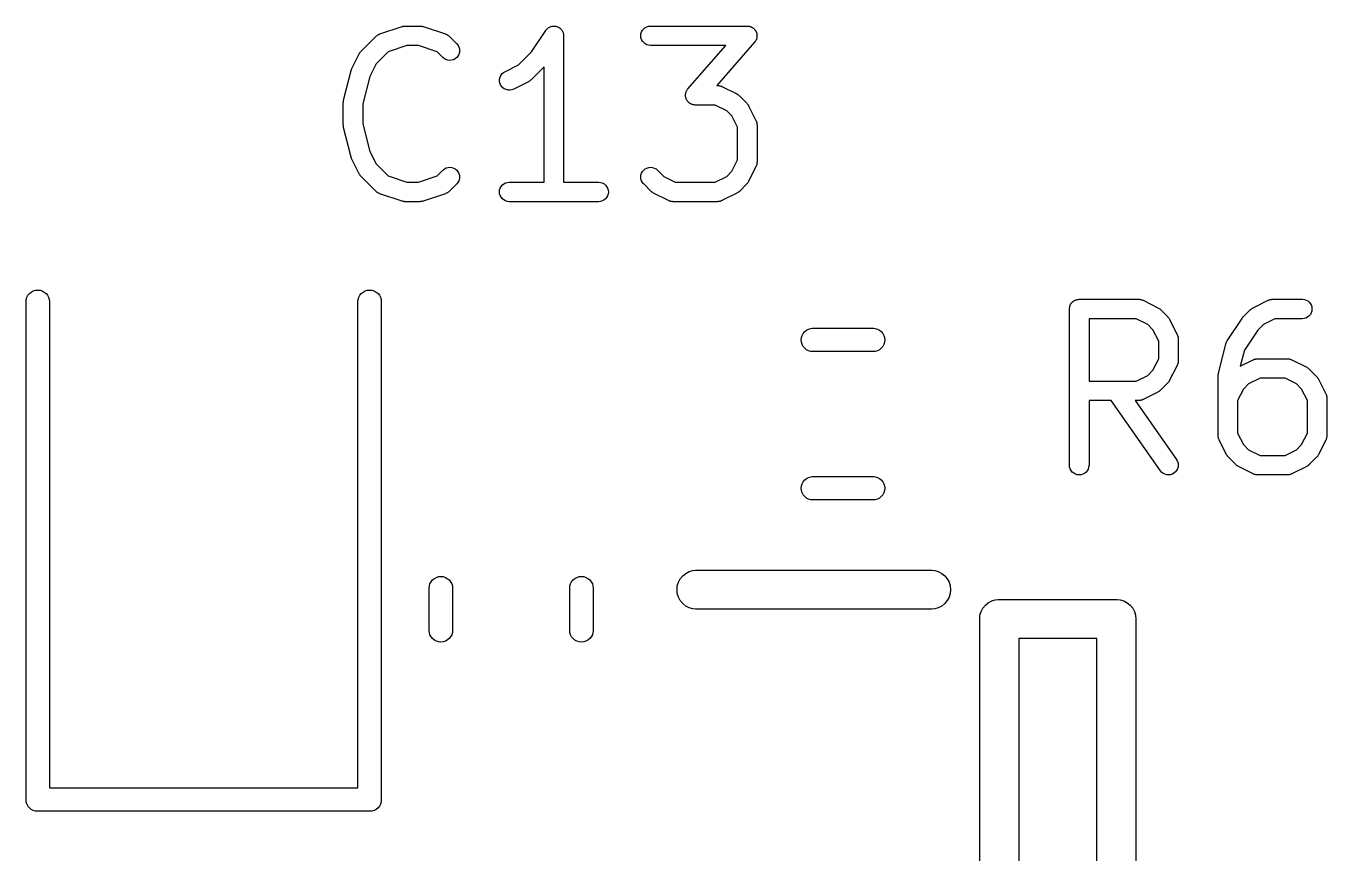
# Model space of a CAD drawing. Extents: x 160.5 to 231.1, y -123.8 to -81.5.
# Drawn here: x 178.62 to 185.28, y -91.85 to -87.61 of the extents above; entities that cross this region are included whole.
import ezdxf

# ---------------------------------------------------------------- set-up
doc = ezdxf.new("R2010")
doc.units = 0
doc.layers.add('BLACK', color=7, linetype='CONTINUOUS')

msp = doc.modelspace()

# ---------------------------------------------------------------- linework, layer by layer
at = {"layer": 'BLACK', "linetype": 'CONTINUOUS'}
for p, q in [((180.427, -87.6526), (180.541, -87.6145)), ((180.541, -87.6145), (180.542, -87.6143)), ((180.542, -87.6143), (180.545, -87.6137)), ((180.545, -87.6137), (180.547, -87.6129)), ((180.547, -87.6129), (180.55, -87.6127)), ((180.55, -87.6127), (180.552, -87.6122)), ((180.552, -87.6122), (180.554, -87.6122)), ((180.554, -87.6122), (180.557, -87.6119)), ((180.557, -87.6119), (180.633, -87.6119)), ((180.633, -87.6119), (180.634, -87.6119)), ((180.634, -87.6119), (180.637, -87.6122)), ((180.637, -87.6122), (180.64, -87.6123)), ((180.64, -87.6123), (180.642, -87.6128)), ((180.642, -87.6128), (180.644, -87.613)), ((180.644, -87.613), (180.646, -87.6138)), ((180.646, -87.6138), (180.649, -87.6145)), ((180.649, -87.6145), (180.763, -87.6526)), ((181.278, -87.6336), (181.281, -87.6301)), ((181.281, -87.6301), (181.284, -87.6262)), ((181.284, -87.6261), (181.288, -87.6231)), ((181.284, -87.6262), (181.284, -87.6261)), ((181.284, -87.6262), (181.284, -87.6262)), ((181.288, -87.6231), (181.292, -87.6201)), ((181.292, -87.62), (181.296, -87.6177)), ((181.292, -87.6201), (181.292, -87.62)), ((181.292, -87.62), (181.292, -87.62)), ((181.296, -87.6177), (181.3, -87.6155)), ((181.3, -87.6155), (181.305, -87.6141)), ((181.3, -87.6155), (181.3, -87.6155)), ((181.3, -87.6155), (181.3, -87.6155)), ((181.305, -87.6141), (181.31, -87.6128)), ((181.31, -87.6128), (181.315, -87.6123)), ((181.31, -87.6128), (181.31, -87.6128)), ((181.31, -87.6128), (181.31, -87.6128)), ((181.315, -87.6123), (181.319, -87.6119)), ((181.319, -87.6119), (181.319, -87.6119)), ((181.319, -87.6119), (181.324, -87.6124)), ((181.319, -87.6119), (181.319, -87.6119)), ((181.324, -87.6124), (181.329, -87.6129)), ((181.329, -87.6129), (181.329, -87.6129)), ((181.329, -87.6129), (181.329, -87.6129)), ((181.329, -87.6129), (181.333, -87.6142)), ((181.333, -87.6142), (181.338, -87.6158)), ((181.338, -87.6158), (181.338, -87.6158)), ((181.338, -87.6158), (181.338, -87.6158)), ((181.338, -87.6158), (181.343, -87.618)), ((181.343, -87.618), (181.347, -87.6205)), ((181.347, -87.6205), (181.347, -87.6205)), ((181.347, -87.6205), (181.347, -87.6205)), ((181.347, -87.6205), (181.351, -87.6235)), ((181.351, -87.6235), (181.355, -87.6267)), ((181.355, -87.6267), (181.355, -87.6267)), ((181.355, -87.6267), (181.355, -87.6267)), ((181.355, -87.6267), (181.357, -87.6302)), ((181.357, -87.6302), (181.361, -87.6342)), ((181.773, -87.6339), (181.779, -87.6264)), ((181.779, -87.6264), (181.787, -87.6203)), ((181.787, -87.6203), (181.795, -87.6157)), ((181.795, -87.6157), (181.805, -87.6129)), ((181.805, -87.6129), (181.814, -87.6119)), ((181.814, -87.6119), (182.31, -87.6119)), ((182.31, -87.6119), (182.313, -87.6123)), ((182.31, -87.6119), (182.31, -87.6119)), ((182.313, -87.6123), (182.316, -87.6124)), ((182.316, -87.6124), (182.318, -87.6128)), ((182.318, -87.6128), (182.32, -87.613)), ((182.32, -87.613), (182.323, -87.6139)), ((182.323, -87.6139), (182.326, -87.6147)), ((182.326, -87.6147), (182.328, -87.6154)), ((182.328, -87.6154), (182.329, -87.6159)), ((182.329, -87.6159), (182.332, -87.6175)), ((182.332, -87.6175), (182.335, -87.6188)), ((182.335, -87.6188), (182.336, -87.6198)), ((182.336, -87.6198), (182.338, -87.6206)), ((182.338, -87.6206), (182.34, -87.6227)), ((182.34, -87.6227), (182.343, -87.6245)), ((182.343, -87.6245), (182.344, -87.6258)), ((182.344, -87.6258), (182.345, -87.6269)), ((182.345, -87.6269), (182.347, -87.6294)), ((182.347, -87.6294), (182.349, -87.6317)), ((180.331, -87.7408), (180.408, -87.6646)), ((180.408, -87.6642), (180.409, -87.6632)), ((180.408, -87.6646), (180.408, -87.6642)), ((180.409, -87.6632), (180.41, -87.6622)), ((180.41, -87.6622), (180.413, -87.6602)), ((180.413, -87.6602), (180.416, -87.6581)), ((180.416, -87.6581), (180.417, -87.6574)), ((180.417, -87.6574), (180.418, -87.6565)), ((180.418, -87.6565), (180.421, -87.6551)), ((180.421, -87.6551), (180.424, -87.6536)), ((180.424, -87.6536), (180.426, -87.6532)), ((180.426, -87.6532), (180.427, -87.6526)), ((180.763, -87.6526), (180.764, -87.6528)), ((180.764, -87.6528), (180.765, -87.6534)), ((180.765, -87.6534), (180.767, -87.6538)), ((180.767, -87.6538), (180.77, -87.6555)), ((180.77, -87.6555), (180.773, -87.6569)), ((180.773, -87.6569), (180.774, -87.6578)), ((180.774, -87.6578), (180.775, -87.6585)), ((180.775, -87.6585), (180.778, -87.6606)), ((180.778, -87.6606), (180.781, -87.6626)), ((180.781, -87.6626), (180.782, -87.6637)), ((180.782, -87.6637), (180.783, -87.6646)), ((180.783, -87.6646), (180.821, -87.7027)), ((181.204, -87.7443), (181.277, -87.6342)), ((181.277, -87.6342), (181.278, -87.6337)), ((181.278, -87.6337), (181.278, -87.6336)), ((181.278, -87.6337), (181.278, -87.6337)), ((181.278, -87.6337), (181.278, -87.6337)), ((181.361, -87.6342), (181.361, -87.6343)), ((181.361, -87.6343), (181.361, -87.6343)), ((181.361, -87.6343), (181.363, -87.6384)), ((181.363, -87.6384), (181.365, -87.6428)), ((181.365, -87.6428), (181.365, -87.6429)), ((181.365, -87.6429), (181.365, -87.6429)), ((181.365, -87.6429), (181.367, -87.6475)), ((181.367, -87.6475), (181.368, -87.6522)), ((181.368, -87.6522), (181.368, -87.6522)), ((181.368, -87.6522), (181.368, -87.6523)), ((181.368, -87.6523), (181.369, -87.6569)), ((181.369, -87.6569), (181.369, -87.6619)), ((181.369, -87.6619), (181.369, -88.4119)), ((181.764, -87.6616), (181.765, -87.6518)), ((181.765, -87.6713), (181.764, -87.6616)), ((181.765, -87.6518), (181.768, -87.6425)), ((181.768, -87.6806), (181.765, -87.6713)), ((181.768, -87.6425), (181.773, -87.6339)), ((181.772, -87.6893), (181.768, -87.6806)), ((181.779, -87.6969), (181.772, -87.6893)), ((181.786, -87.7032), (181.779, -87.6969)), ((182.347, -87.6948), (182.153, -87.9167)), ((182.349, -87.6923), (182.347, -87.6948)), ((182.349, -87.6317), (182.35, -87.6332)), ((182.351, -87.6899), (182.349, -87.6923)), ((182.35, -87.6332), (182.351, -87.6345)), ((182.351, -87.6345), (182.353, -87.6373)), ((182.352, -87.6883), (182.351, -87.6899)), ((182.353, -87.6869), (182.352, -87.6883)), ((182.353, -87.6373), (182.354, -87.64)), ((182.354, -87.684), (182.353, -87.6869)), ((182.354, -87.64), (182.355, -87.6416)), ((182.356, -87.6813), (182.354, -87.684)), ((182.355, -87.6416), (182.356, -87.6432)), ((182.356, -87.6432), (182.357, -87.6462)), ((182.357, -87.678), (182.356, -87.6796)), ((182.356, -87.6796), (182.356, -87.6813)), ((182.357, -87.6462), (182.358, -87.6491)), ((182.358, -87.6749), (182.357, -87.678)), ((182.358, -87.6491), (182.358, -87.6509)), ((182.358, -87.6509), (182.359, -87.6525)), ((182.359, -87.672), (182.358, -87.6749)), ((182.359, -87.6525), (182.359, -87.6556)), ((182.359, -87.6556), (182.359, -87.6588)), ((182.359, -87.6588), (182.359, -87.6605)), ((182.359, -87.6605), (182.36, -87.6623)), ((182.36, -87.6623), (182.359, -87.6654)), ((182.359, -87.6654), (182.359, -87.6685)), ((182.359, -87.6685), (182.359, -87.6702)), ((182.359, -87.6702), (182.359, -87.672)), ((180.284, -87.83), (180.322, -87.7538)), ((180.322, -87.7532), (180.324, -87.7508)), ((180.322, -87.7538), (180.322, -87.7532)), ((180.324, -87.7508), (180.325, -87.7484)), ((180.325, -87.7484), (180.326, -87.7468)), ((180.326, -87.7468), (180.328, -87.745)), ((180.328, -87.745), (180.33, -87.743)), ((180.33, -87.743), (180.331, -87.7408)), ((180.47, -87.7437), (180.408, -87.8058)), ((180.565, -87.7119), (180.47, -87.7437)), ((180.625, -87.7119), (180.565, -87.7119)), ((180.721, -87.7437), (180.625, -87.7119)), ((180.75, -87.7734), (180.721, -87.7437)), ((180.821, -87.7027), (180.822, -87.7032)), ((180.822, -87.7032), (180.828, -87.7109)), ((180.832, -87.7576), (180.827, -87.7662)), ((180.828, -87.7109), (180.832, -87.7195)), ((180.832, -87.7195), (180.835, -87.7289)), ((180.835, -87.7483), (180.832, -87.7576)), ((180.835, -87.7289), (180.836, -87.7386)), ((180.836, -87.7386), (180.835, -87.7483)), ((181.137, -87.8113), (181.204, -87.7443)), ((181.795, -87.7079), (181.786, -87.7032)), ((181.804, -87.7108), (181.795, -87.7079)), ((181.814, -87.7119), (181.804, -87.7108)), ((182.199, -87.7119), (181.814, -87.7119)), ((181.814, -87.7119), (181.814, -87.7119)), ((182.005, -87.9337), (182.199, -87.7119)), ((180.282, -87.8348), (180.284, -87.8304)), ((180.284, -87.8302), (180.284, -87.83)), ((180.284, -87.8304), (180.284, -87.8302)), ((180.408, -87.8058), (180.376, -87.8698)), ((180.758, -87.7796), (180.75, -87.7734)), ((180.766, -87.7843), (180.758, -87.7796)), ((180.776, -87.7871), (180.766, -87.7843)), ((180.786, -87.7881), (180.776, -87.7871)), ((180.795, -87.7872), (180.786, -87.7881)), ((180.805, -87.7844), (180.795, -87.7872)), ((180.813, -87.7798), (180.805, -87.7844)), ((180.821, -87.7737), (180.813, -87.7798)), ((180.827, -87.7662), (180.821, -87.7737)), ((181.068, -87.8458), (181.137, -87.8113)), ((181.269, -87.8207), (181.202, -87.8877)), ((181.269, -88.4119), (181.269, -87.8207)), ((180.242, -87.9926), (180.28, -87.8403)), ((180.28, -87.8391), (180.282, -87.8348)), ((180.28, -87.8394), (180.28, -87.8391)), ((180.28, -87.8396), (180.28, -87.8394)), ((180.28, -87.8403), (180.28, -87.8396)), ((180.376, -87.8698), (180.34, -88.0109)), ((181.041, -87.884), (181.043, -87.8745)), ((181.041, -87.8938), (181.041, -87.884)), ((181.042, -87.9034), (181.041, -87.8938)), ((181.043, -87.8745), (181.047, -87.8656)), ((181.047, -87.8656), (181.053, -87.8577)), ((181.053, -87.8577), (181.06, -87.8509)), ((181.06, -87.8509), (181.068, -87.8458)), ((181.189, -87.8971), (181.113, -87.9352)), ((181.191, -87.8956), (181.189, -87.8971)), ((181.194, -87.8943), (181.191, -87.8956)), ((181.196, -87.893), (181.194, -87.8943)), ((181.197, -87.8919), (181.196, -87.893)), ((181.199, -87.89), (181.197, -87.8919)), ((181.202, -87.8882), (181.199, -87.89)), ((181.202, -87.8877), (181.202, -87.8882)), ((181.046, -87.9125), (181.042, -87.9034)), ((181.051, -87.9208), (181.046, -87.9125)), ((181.057, -87.928), (181.051, -87.9208)), ((181.065, -87.9337), (181.057, -87.928)), ((181.074, -87.9377), (181.065, -87.9337)), ((181.084, -87.94), (181.074, -87.9377)), ((181.093, -87.9404), (181.084, -87.94)), ((181.103, -87.9389), (181.093, -87.9404)), ((181.112, -87.9355), (181.103, -87.9389)), ((181.113, -87.9352), (181.112, -87.9355)), ((181.993, -87.9601), (181.994, -87.9584)), ((181.993, -87.9632), (181.993, -87.9601)), ((181.993, -87.9663), (181.993, -87.9632)), ((181.994, -87.9566), (181.995, -87.9536)), ((181.994, -87.9584), (181.994, -87.9566)), ((181.995, -87.9536), (181.996, -87.9506)), ((181.996, -87.949), (181.997, -87.9473)), ((181.996, -87.9506), (181.996, -87.949)), ((181.997, -87.9473), (181.998, -87.9445)), ((181.998, -87.9445), (182, -87.9417)), ((182, -87.9417), (182.001, -87.9402)), ((182.001, -87.9387), (182.003, -87.9363)), ((182.001, -87.9402), (182.001, -87.9387)), ((182.003, -87.9363), (182.005, -87.9337)), ((182.153, -87.9167), (182.157, -87.9167)), ((182.157, -87.9167), (182.158, -87.9167)), ((182.158, -87.9167), (182.159, -87.9168)), ((182.159, -87.9168), (182.161, -87.9168)), ((182.161, -87.9168), (182.164, -87.9174)), ((182.164, -87.9174), (182.168, -87.9178)), ((182.168, -87.9178), (182.169, -87.9182)), ((182.169, -87.9182), (182.17, -87.9185)), ((182.17, -87.9185), (182.174, -87.9197)), ((182.174, -87.9197), (182.177, -87.9207)), ((182.177, -87.9207), (182.178, -87.9214)), ((182.178, -87.9214), (182.18, -87.9219)), ((182.18, -87.9219), (182.256, -87.96)), ((182.256, -87.96), (182.256, -87.9604)), ((182.256, -87.9604), (182.259, -87.9619)), ((182.259, -87.9619), (182.261, -87.9632)), ((182.261, -87.9632), (182.263, -87.9645)), ((182.263, -87.9645), (182.265, -87.9657)), ((180.24, -88.0041), (180.241, -88.0032)), ((180.24, -88.0048), (180.24, -88.0041)), ((180.24, -88.119), (180.24, -88.0048)), ((180.241, -87.9983), (180.242, -87.9944)), ((180.241, -88.0023), (180.241, -87.9983)), ((180.241, -88.0032), (180.241, -88.0023)), ((180.242, -87.9935), (180.242, -87.9926)), ((180.242, -87.9944), (180.242, -87.9935)), ((180.34, -88.0109), (180.34, -88.1129)), ((181.993, -87.9681), (181.993, -87.9663)), ((181.993, -87.9698), (181.993, -87.9681)), ((181.993, -87.9729), (181.993, -87.9698)), ((181.994, -87.976), (181.993, -87.9729)), ((181.994, -87.9777), (181.994, -87.976)), ((181.995, -87.9794), (181.994, -87.9777)), ((181.996, -87.9824), (181.995, -87.9794)), ((181.996, -87.9854), (181.996, -87.9824)), ((181.997, -87.987), (181.996, -87.9854)), ((181.998, -87.9886), (181.997, -87.987)), ((182, -87.9913), (181.998, -87.9886)), ((182.001, -87.994), (182, -87.9913)), ((182.002, -87.9954), (182.001, -87.994)), ((182.003, -87.9969), (182.002, -87.9954)), ((182.005, -87.9992), (182.003, -87.9969)), ((182.007, -88.0016), (182.005, -87.9992)), ((182.008, -88.0028), (182.007, -88.0016)), ((182.01, -88.0041), (182.008, -88.0028)), ((182.012, -88.0059), (182.01, -88.0041)), ((182.015, -88.0079), (182.012, -88.0059)), ((182.016, -88.0088), (182.015, -88.0079)), ((182.018, -88.0098), (182.016, -88.0088)), ((182.02, -88.0111), (182.018, -88.0098)), ((182.023, -88.0126), (182.02, -88.0111)), ((182.025, -88.0132), (182.023, -88.0126)), ((182.026, -88.0139), (182.025, -88.0132)), ((182.029, -88.0146), (182.026, -88.0139)), ((182.032, -88.0156), (182.029, -88.0146)), ((182.034, -88.0158), (182.032, -88.0156)), ((182.036, -88.0162), (182.034, -88.0158)), ((182.039, -88.0163), (182.036, -88.0162)), ((182.042, -88.0167), (182.039, -88.0163)), ((182.043, -88.0167), (182.042, -88.0167)), ((182.145, -88.0167), (182.043, -88.0167)), ((182.204, -88.0459), (182.145, -88.0167)), ((182.265, -87.9657), (182.267, -87.9676)), ((182.267, -87.9676), (182.269, -87.9694)), ((182.269, -87.9694), (182.307, -88.0075)), ((182.307, -88.0075), (182.307, -88.008)), ((182.307, -88.008), (182.309, -88.0102)), ((182.309, -88.0102), (182.311, -88.0122)), ((182.311, -88.0122), (182.312, -88.014)), ((182.312, -88.014), (182.313, -88.0156)), ((182.313, -88.0156), (182.315, -88.0181)), ((182.315, -88.0181), (182.316, -88.0205)), ((182.316, -88.0205), (182.354, -88.0967)), ((182.23, -88.0725), (182.204, -88.0459)), ((182.26, -88.1308), (182.23, -88.0725)), ((182.354, -88.0967), (182.355, -88.0973)), ((182.355, -88.0973), (182.355, -88.0987)), ((180.241, -88.1199), (180.24, -88.119)), ((180.241, -88.1208), (180.241, -88.1199)), ((180.241, -88.1248), (180.241, -88.1208)), ((180.241, -88.1288), (180.241, -88.1248)), ((180.242, -88.1296), (180.241, -88.1288)), ((180.242, -88.1305), (180.242, -88.1296)), ((180.242, -88.1312), (180.242, -88.1305)), ((180.28, -88.2836), (180.242, -88.1312)), ((180.34, -88.1129), (180.376, -88.254)), ((182.26, -88.2977), (182.26, -88.1308)), ((182.355, -88.0987), (182.356, -88.1)), ((182.356, -88.1), (182.357, -88.1033)), ((182.357, -88.1033), (182.358, -88.1065)), ((182.358, -88.1065), (182.358, -88.1079)), ((182.358, -88.1079), (182.359, -88.1093)), ((182.359, -88.1093), (182.359, -88.1127)), ((182.359, -88.1127), (182.359, -88.1161)), ((182.359, -88.1161), (182.359, -88.1176)), ((182.359, -88.1176), (182.36, -88.119)), ((182.36, -88.119), (182.36, -88.3095)), ((180.28, -88.2838), (180.28, -88.2836)), ((180.28, -88.284), (180.28, -88.2838)), ((180.282, -88.2883), (180.28, -88.284)), ((180.283, -88.2927), (180.282, -88.2883)), ((180.283, -88.2929), (180.283, -88.2927)), ((180.284, -88.2932), (180.283, -88.2929)), ((180.284, -88.2938), (180.284, -88.2932)), ((180.322, -88.37), (180.284, -88.2938)), ((180.376, -88.254), (180.408, -88.318)), ((182.23, -88.3561), (182.26, -88.2977)), ((180.408, -88.318), (180.47, -88.3801)), ((180.721, -88.3801), (180.75, -88.3504)), ((180.75, -88.3504), (180.751, -88.3499)), ((180.751, -88.3499), (180.758, -88.3438)), ((180.758, -88.3438), (180.767, -88.3393)), ((180.767, -88.3393), (180.777, -88.3366)), ((180.777, -88.3366), (180.786, -88.3357)), ((180.786, -88.3357), (180.796, -88.3368)), ((180.796, -88.3368), (180.805, -88.3397)), ((180.805, -88.3397), (180.814, -88.3444)), ((180.814, -88.3444), (180.821, -88.3506)), ((180.821, -88.3506), (180.827, -88.3582)), ((180.827, -88.3582), (180.832, -88.3668)), ((181.768, -88.3662), (181.773, -88.3576)), ((181.773, -88.3576), (181.779, -88.3501)), ((181.779, -88.3501), (181.787, -88.344)), ((181.787, -88.344), (181.795, -88.3394)), ((181.795, -88.3394), (181.805, -88.3366)), ((181.805, -88.3366), (181.814, -88.3357)), ((181.814, -88.3357), (181.824, -88.3367)), ((181.824, -88.3367), (181.833, -88.3396)), ((181.833, -88.3396), (181.842, -88.3442)), ((181.842, -88.3442), (181.85, -88.3504)), ((181.85, -88.3504), (181.882, -88.3827)), ((182.204, -88.3827), (182.23, -88.3561)), ((182.354, -88.3319), (182.316, -88.4081)), ((182.355, -88.3305), (182.354, -88.3319)), ((182.357, -88.326), (182.355, -88.3292)), ((182.355, -88.3292), (182.355, -88.3305)), ((182.358, -88.3228), (182.357, -88.326)), ((182.359, -88.3165), (182.358, -88.3199)), ((182.358, -88.3199), (182.358, -88.3213)), ((182.358, -88.3213), (182.358, -88.3228)), ((182.36, -88.3102), (182.359, -88.3117)), ((182.359, -88.3117), (182.359, -88.3132)), ((182.359, -88.3132), (182.359, -88.3165)), ((182.36, -88.3095), (182.36, -88.3102)), ((180.323, -88.3724), (180.322, -88.37)), ((180.325, -88.3749), (180.323, -88.3724)), ((180.326, -88.3765), (180.325, -88.3749)), ((180.327, -88.3782), (180.326, -88.3765)), ((180.329, -88.3803), (180.327, -88.3782)), ((180.331, -88.3825), (180.329, -88.3803)), ((180.331, -88.383), (180.331, -88.3825)), ((180.408, -88.4592), (180.331, -88.383)), ((180.47, -88.3801), (180.565, -88.4119)), ((180.565, -88.4119), (180.625, -88.4119)), ((180.625, -88.4119), (180.721, -88.3801)), ((180.821, -88.4211), (180.783, -88.4592)), ((180.827, -88.4135), (180.821, -88.4211)), ((180.832, -88.4049), (180.827, -88.4135)), ((180.832, -88.3668), (180.835, -88.3762)), ((180.835, -88.3956), (180.832, -88.4049)), ((180.835, -88.3762), (180.836, -88.3859)), ((180.836, -88.3859), (180.835, -88.3956)), ((181.049, -88.4339), (181.055, -88.4264)), ((181.055, -88.4264), (181.063, -88.4203)), ((181.063, -88.4203), (181.071, -88.4157)), ((181.071, -88.4157), (181.081, -88.4129)), ((181.081, -88.4129), (181.09, -88.4119)), ((181.09, -88.4119), (181.269, -88.4119)), ((181.369, -88.4119), (181.548, -88.4119)), ((181.548, -88.4119), (181.548, -88.4119)), ((181.548, -88.4119), (181.558, -88.413)), ((181.558, -88.413), (181.567, -88.4159)), ((181.567, -88.4159), (181.576, -88.4206)), ((181.576, -88.4206), (181.583, -88.4269)), ((181.583, -88.4269), (181.589, -88.4345)), ((181.764, -88.3852), (181.765, -88.3755)), ((181.765, -88.3949), (181.764, -88.3852)), ((181.765, -88.3755), (181.768, -88.3662)), ((181.768, -88.4043), (181.765, -88.3949)), ((181.772, -88.4129), (181.768, -88.4043)), ((181.778, -88.4206), (181.772, -88.4129)), ((181.779, -88.4211), (181.778, -88.4206)), ((181.817, -88.4592), (181.779, -88.4211)), ((181.882, -88.3827), (181.94, -88.4119)), ((181.94, -88.4119), (182.145, -88.4119)), ((182.145, -88.4119), (182.204, -88.3827)), ((182.307, -88.4211), (182.269, -88.4592)), ((182.309, -88.4189), (182.307, -88.4211)), ((182.311, -88.4169), (182.309, -88.4189)), ((182.312, -88.4151), (182.311, -88.4169)), ((182.313, -88.4135), (182.312, -88.4151)), ((182.314, -88.4111), (182.313, -88.4135)), ((182.316, -88.4087), (182.314, -88.4111)), ((182.316, -88.4081), (182.316, -88.4087)), ((180.409, -88.4601), (180.408, -88.4592)), ((180.41, -88.4612), (180.409, -88.4601)), ((180.412, -88.4632), (180.41, -88.4612)), ((180.415, -88.4654), (180.412, -88.4632)), ((180.416, -88.4661), (180.415, -88.4654)), ((180.418, -88.4669), (180.416, -88.4661)), ((180.421, -88.4684), (180.418, -88.4669)), ((180.424, -88.47), (180.421, -88.4684)), ((180.425, -88.4704), (180.424, -88.47)), ((180.426, -88.471), (180.425, -88.4704)), ((180.427, -88.4712), (180.426, -88.471)), ((180.541, -88.5093), (180.427, -88.4712)), ((180.763, -88.4712), (180.649, -88.5093)), ((180.765, -88.4706), (180.763, -88.4712)), ((180.766, -88.4702), (180.765, -88.4706)), ((180.769, -88.4687), (180.766, -88.4702)), ((180.772, -88.4673), (180.769, -88.4687)), ((180.774, -88.4664), (180.772, -88.4673)), ((180.775, -88.4657), (180.774, -88.4664)), ((180.778, -88.4636), (180.775, -88.4657)), ((180.78, -88.4616), (180.778, -88.4636)), ((180.781, -88.4606), (180.78, -88.4616)), ((180.782, -88.4597), (180.781, -88.4606)), ((180.783, -88.4592), (180.782, -88.4597)), ((181.04, -88.4616), (181.041, -88.4518)), ((181.041, -88.4713), (181.04, -88.4616)), ((181.041, -88.4518), (181.044, -88.4425)), ((181.044, -88.4806), (181.041, -88.4713)), ((181.044, -88.4425), (181.049, -88.4339)), ((181.049, -88.4893), (181.044, -88.4806)), ((181.055, -88.4969), (181.049, -88.4893)), ((181.062, -88.5032), (181.055, -88.4969)), ((181.583, -88.4974), (181.575, -88.5035)), ((181.589, -88.4899), (181.583, -88.4974)), ((181.589, -88.4345), (181.594, -88.4432)), ((181.594, -88.4813), (181.589, -88.4899)), ((181.594, -88.4432), (181.597, -88.4525)), ((181.597, -88.472), (181.594, -88.4813)), ((181.597, -88.4525), (181.598, -88.4623)), ((181.598, -88.4623), (181.597, -88.472)), ((181.819, -88.4609), (181.817, -88.4592)), ((181.821, -88.4629), (181.819, -88.4609)), ((181.823, -88.464), (181.821, -88.4629)), ((181.825, -88.4654), (181.823, -88.464)), ((181.827, -88.4667), (181.825, -88.4654)), ((181.829, -88.4682), (181.827, -88.4667)), ((181.83, -88.4685), (181.829, -88.4682)), ((181.906, -88.5066), (181.83, -88.4685)), ((182.256, -88.4685), (182.18, -88.5066)), ((182.258, -88.467), (182.256, -88.4685)), ((182.261, -88.4657), (182.258, -88.467)), ((182.262, -88.4644), (182.261, -88.4657)), ((182.264, -88.4633), (182.262, -88.4644)), ((182.266, -88.4614), (182.264, -88.4633)), ((182.268, -88.4597), (182.266, -88.4614)), ((182.269, -88.4592), (182.268, -88.4597)), ((180.544, -88.51), (180.541, -88.5093)), ((180.547, -88.5108), (180.544, -88.51)), ((180.549, -88.511), (180.547, -88.5108)), ((180.551, -88.5115), (180.549, -88.511)), ((180.554, -88.5116), (180.551, -88.5115)), ((180.556, -88.5119), (180.554, -88.5116)), ((180.557, -88.5119), (180.556, -88.5119)), ((180.633, -88.5119), (180.557, -88.5119)), ((180.636, -88.5116), (180.633, -88.5119)), ((180.639, -88.5116), (180.636, -88.5116)), ((180.641, -88.5112), (180.639, -88.5116)), ((180.643, -88.511), (180.641, -88.5112)), ((180.646, -88.5101), (180.643, -88.511)), ((180.648, -88.5096), (180.646, -88.5101)), ((180.649, -88.5093), (180.648, -88.5096)), ((181.071, -88.5079), (181.062, -88.5032)), ((181.08, -88.5108), (181.071, -88.5079)), ((181.09, -88.5119), (181.08, -88.5108)), ((181.548, -88.5119), (181.09, -88.5119)), ((181.09, -88.5119), (181.09, -88.5119)), ((181.557, -88.511), (181.548, -88.5119)), ((181.567, -88.5081), (181.557, -88.511)), ((181.575, -88.5035), (181.567, -88.5081)), ((181.908, -88.5072), (181.906, -88.5066)), ((181.909, -88.5079), (181.908, -88.5072)), ((181.912, -88.5089), (181.909, -88.5079)), ((181.915, -88.5101), (181.912, -88.5089)), ((181.917, -88.5104), (181.915, -88.5101)), ((181.918, -88.5108), (181.917, -88.5104)), ((181.922, -88.5112), (181.918, -88.5108)), ((181.925, -88.5118), (181.922, -88.5112)), ((181.926, -88.5117), (181.925, -88.5118)), ((181.928, -88.5119), (181.926, -88.5117)), ((181.929, -88.5119), (181.928, -88.5119)), ((182.157, -88.5119), (181.929, -88.5119)), ((182.159, -88.5118), (182.157, -88.5119)), ((182.16, -88.5118), (182.159, -88.5118)), ((182.163, -88.5113), (182.16, -88.5118)), ((182.167, -88.511), (182.163, -88.5113)), ((182.168, -88.5105), (182.167, -88.511)), ((182.17, -88.5103), (182.168, -88.5105)), ((182.173, -88.5091), (182.17, -88.5103)), ((182.176, -88.5081), (182.173, -88.5091)), ((182.177, -88.5074), (182.176, -88.5081)), ((182.179, -88.5069), (182.177, -88.5074)), ((182.18, -88.5066), (182.179, -88.5069)), ((178.615, -89.0221), (178.616, -89.0132)), ((178.615, -91.5721), (178.615, -89.0221)), ((178.616, -89.0132), (178.619, -89.0019)), ((178.619, -89.0019), (178.625, -88.9915)), ((178.625, -88.9915), (178.632, -88.9824)), ((178.632, -88.9824), (178.642, -88.9749)), ((178.642, -88.9749), (178.652, -88.9693)), ((178.652, -88.9693), (178.663, -88.9659)), ((178.663, -88.9659), (178.675, -88.9647)), ((178.675, -88.9647), (178.687, -88.9659)), ((178.687, -88.9659), (178.698, -88.9693)), ((178.698, -88.9693), (178.708, -88.9749)), ((178.708, -88.9749), (178.718, -88.9824)), ((178.718, -88.9824), (178.725, -88.9915)), ((178.725, -88.9915), (178.731, -89.0019)), ((178.731, -89.0019), (178.734, -89.0132)), ((178.734, -89.0132), (178.735, -89.0221)), ((178.735, -89.0221), (178.735, -91.515)), ((180.315, -89.0221), (180.316, -89.0132)), ((180.315, -91.515), (180.315, -89.0221)), ((180.316, -89.0132), (180.319, -89.0019)), ((180.319, -89.0019), (180.325, -88.9915)), ((180.325, -88.9915), (180.332, -88.9824)), ((180.332, -88.9824), (180.342, -88.9749)), ((180.342, -88.9749), (180.352, -88.9693)), ((180.352, -88.9693), (180.363, -88.9659)), ((180.363, -88.9659), (180.375, -88.9647)), ((180.375, -88.9647), (180.387, -88.9659)), ((180.387, -88.9659), (180.398, -88.9693)), ((180.398, -88.9693), (180.408, -88.9749)), ((180.408, -88.9749), (180.418, -88.9824)), ((180.418, -88.9824), (180.425, -88.9915)), ((180.425, -88.9915), (180.431, -89.0019)), ((180.431, -89.0019), (180.434, -89.0132)), ((180.434, -89.0132), (180.435, -89.0221)), ((180.435, -89.0221), (180.435, -91.5721)), ((183.968, -89.0337), (183.971, -89.0301)), ((183.971, -89.0301), (183.974, -89.0264)), ((183.974, -89.0263), (183.975, -89.0262)), ((183.974, -89.0264), (183.974, -89.0263)), ((183.975, -89.0262), (183.978, -89.0233)), ((183.978, -89.0233), (183.982, -89.0203)), ((183.982, -89.0201), (183.986, -89.0179)), ((183.982, -89.0202), (183.982, -89.0201)), ((183.982, -89.0203), (183.982, -89.0202)), ((183.986, -89.0179), (183.99, -89.0157)), ((183.99, -89.0157), (183.991, -89.0156)), ((183.991, -89.0155), (183.995, -89.0142)), ((183.991, -89.0156), (183.991, -89.0155)), ((183.995, -89.0142), (184, -89.0129)), ((184, -89.0128), (184.005, -89.0124)), ((184, -89.0129), (184, -89.0128)), ((184, -89.0128), (184, -89.0128)), ((184.005, -89.0124), (184.01, -89.0119)), ((184.01, -89.0119), (184.314, -89.0119)), ((184.314, -89.0119), (184.315, -89.0119)), ((184.315, -89.0119), (184.316, -89.0121)), ((184.316, -89.0121), (184.318, -89.012)), ((184.318, -89.012), (184.321, -89.0126)), ((184.321, -89.0126), (184.325, -89.013)), ((184.325, -89.013), (184.326, -89.0134)), ((184.326, -89.0134), (184.328, -89.0137)), ((184.328, -89.0137), (184.331, -89.0149)), ((184.331, -89.0149), (184.334, -89.0159)), ((184.334, -89.0159), (184.335, -89.0167)), ((184.335, -89.0167), (184.337, -89.0172)), ((184.337, -89.0172), (184.413, -89.0553)), ((184.901, -89.0553), (184.978, -89.0172)), ((184.978, -89.0169), (184.98, -89.0164)), ((184.978, -89.0172), (184.978, -89.0169)), ((184.98, -89.0164), (184.981, -89.0157)), ((184.981, -89.0157), (184.984, -89.0147)), ((184.984, -89.0147), (184.987, -89.0135)), ((184.987, -89.0135), (184.989, -89.0133)), ((184.989, -89.0133), (184.99, -89.0129)), ((184.99, -89.0129), (184.994, -89.0125)), ((184.994, -89.0125), (184.997, -89.012)), ((184.997, -89.012), (184.999, -89.012)), ((184.999, -89.012), (185, -89.0119)), ((185, -89.0119), (185.152, -89.0119)), ((185.152, -89.0119), (185.153, -89.0119)), ((185.153, -89.0119), (185.163, -89.013)), ((185.163, -89.013), (185.172, -89.0159)), ((185.172, -89.0159), (185.181, -89.0206)), ((185.181, -89.0206), (185.188, -89.0269)), ((185.188, -89.0269), (185.194, -89.0345)), ((183.96, -89.0566), (183.961, -89.0519)), ((183.96, -89.0612), (183.96, -89.0566)), ((183.96, -89.0615), (183.96, -89.0612)), ((183.96, -89.0616), (183.96, -89.0615)), ((183.96, -89.0619), (183.96, -89.0616)), ((183.96, -89.0616), (183.96, -89.0616)), ((183.96, -89.8619), (183.96, -89.0619)), ((183.961, -89.0515), (183.962, -89.047)), ((183.961, -89.0517), (183.961, -89.0515)), ((183.961, -89.0519), (183.961, -89.0517)), ((183.962, -89.047), (183.963, -89.0425)), ((183.963, -89.0425), (183.964, -89.0424)), ((183.964, -89.0422), (183.966, -89.0381)), ((183.964, -89.0424), (183.964, -89.0422)), ((183.966, -89.0381), (183.968, -89.0339)), ((183.968, -89.0338), (183.968, -89.0337)), ((183.968, -89.0339), (183.968, -89.0338)), ((184.413, -89.0553), (184.413, -89.0556)), ((184.413, -89.0556), (184.416, -89.0571)), ((184.416, -89.0571), (184.418, -89.0584)), ((184.418, -89.0584), (184.42, -89.0598)), ((184.42, -89.0598), (184.422, -89.0609)), ((184.422, -89.0609), (184.424, -89.0629)), ((184.424, -89.0629), (184.426, -89.0646)), ((184.426, -89.0646), (184.464, -89.1027)), ((184.85, -89.1027), (184.888, -89.0646)), ((184.888, -89.0646), (184.889, -89.0642)), ((184.889, -89.0642), (184.891, -89.0624)), ((184.891, -89.0624), (184.893, -89.0605)), ((184.893, -89.0605), (184.895, -89.0594)), ((184.895, -89.0594), (184.897, -89.0581)), ((184.897, -89.0581), (184.899, -89.0568)), ((184.899, -89.0568), (184.901, -89.0553)), ((185.188, -89.0974), (185.18, -89.1035)), ((185.194, -89.0899), (185.188, -89.0974)), ((185.194, -89.0345), (185.199, -89.0432)), ((185.198, -89.0813), (185.194, -89.0899)), ((185.201, -89.072), (185.198, -89.0813)), ((185.199, -89.0432), (185.201, -89.0525)), ((185.201, -89.0525), (185.202, -89.0623)), ((185.202, -89.0623), (185.201, -89.072)), ((182.613, -89.1699), (182.623, -89.1643)), ((182.623, -89.1643), (182.635, -89.1609)), ((182.635, -89.1609), (182.643, -89.16)), ((182.643, -89.16), (182.957, -89.16)), ((182.957, -89.16), (182.965, -89.1609)), ((182.965, -89.1609), (182.977, -89.1643)), ((182.977, -89.1643), (182.987, -89.1699)), ((184.06, -89.1119), (184.06, -89.431)), ((184.302, -89.1119), (184.06, -89.1119)), ((184.361, -89.1411), (184.302, -89.1119)), ((184.387, -89.1677), (184.361, -89.1411)), ((184.464, -89.1027), (184.464, -89.1032)), ((184.464, -89.1032), (184.466, -89.1054)), ((184.466, -89.1054), (184.468, -89.1075)), ((184.468, -89.1075), (184.469, -89.1092)), ((184.469, -89.1092), (184.471, -89.1109)), ((184.471, -89.1109), (184.472, -89.1134)), ((184.472, -89.1134), (184.473, -89.1157)), ((184.473, -89.1157), (184.511, -89.1919)), ((184.768, -89.2246), (184.844, -89.1104)), ((184.844, -89.1103), (184.845, -89.1098)), ((184.844, -89.1104), (184.844, -89.1103)), ((184.844, -89.1103), (184.844, -89.1103)), ((184.844, -89.1103), (184.844, -89.1103)), ((184.845, -89.1098), (184.847, -89.1063)), ((184.847, -89.1063), (184.85, -89.1027)), ((184.953, -89.1411), (184.925, -89.1699)), ((185.012, -89.1119), (184.953, -89.1411)), ((185.152, -89.1119), (185.012, -89.1119)), ((185.162, -89.111), (185.152, -89.1119)), ((185.171, -89.1081), (185.162, -89.111)), ((185.18, -89.1035), (185.171, -89.1081)), ((182.586, -89.22), (182.587, -89.2082)), ((182.587, -89.2318), (182.586, -89.22)), ((182.587, -89.2082), (182.591, -89.1969)), ((182.591, -89.1969), (182.596, -89.1865)), ((182.596, -89.1865), (182.604, -89.1774)), ((182.604, -89.1774), (182.613, -89.1699)), ((182.987, -89.1699), (182.996, -89.1774)), ((182.996, -89.1774), (183.004, -89.1865)), ((183.004, -89.1865), (183.009, -89.1969)), ((183.009, -89.1969), (183.013, -89.2082)), ((183.013, -89.2082), (183.014, -89.22)), ((183.014, -89.22), (183.013, -89.2318)), ((184.417, -89.2261), (184.387, -89.1677)), ((184.417, -89.3168), (184.417, -89.2261)), ((184.511, -89.1919), (184.512, -89.1926)), ((184.512, -89.1926), (184.512, -89.1939)), ((184.512, -89.1939), (184.513, -89.1952)), ((184.513, -89.1952), (184.514, -89.1985)), ((184.514, -89.1985), (184.515, -89.2017)), ((184.515, -89.2017), (184.515, -89.2032)), ((184.515, -89.2032), (184.516, -89.2046)), ((184.516, -89.2046), (184.516, -89.208)), ((184.516, -89.208), (184.517, -89.2113)), ((184.517, -89.2113), (184.517, -89.2128)), ((184.517, -89.2128), (184.517, -89.2143)), ((184.517, -89.2143), (184.517, -89.3286)), ((184.764, -89.2319), (184.765, -89.2304)), ((184.765, -89.2304), (184.766, -89.2276)), ((184.766, -89.2276), (184.768, -89.2246)), ((184.925, -89.1699), (184.856, -89.2729)), ((182.591, -89.2431), (182.587, -89.2318)), ((182.596, -89.2535), (182.591, -89.2431)), ((182.604, -89.2626), (182.596, -89.2535)), ((182.613, -89.2701), (182.604, -89.2626)), ((182.623, -89.2757), (182.613, -89.2701)), ((182.635, -89.2791), (182.623, -89.2757)), ((182.643, -89.28), (182.635, -89.2791)), ((182.957, -89.28), (182.643, -89.28)), ((182.965, -89.2791), (182.957, -89.28)), ((182.977, -89.2757), (182.965, -89.2791)), ((182.987, -89.2701), (182.977, -89.2757)), ((182.996, -89.2626), (182.987, -89.2701)), ((183.004, -89.2535), (182.996, -89.2626)), ((183.009, -89.2431), (183.004, -89.2535)), ((183.013, -89.2318), (183.009, -89.2431)), ((184.723, -89.3926), (184.761, -89.2403)), ((184.761, -89.2396), (184.762, -89.2365)), ((184.761, -89.2403), (184.761, -89.2396)), ((184.762, -89.2365), (184.763, -89.2333)), ((184.763, -89.2333), (184.764, -89.2319)), ((184.856, -89.2729), (184.835, -89.355)), ((184.387, -89.3751), (184.417, -89.3168)), ((184.511, -89.3509), (184.473, -89.4271)), ((184.512, -89.3496), (184.511, -89.3509)), ((184.513, -89.3483), (184.512, -89.3496)), ((184.514, -89.345), (184.513, -89.3483)), ((184.515, -89.3418), (184.514, -89.345)), ((184.516, -89.339), (184.515, -89.3404)), ((184.515, -89.3404), (184.515, -89.3418)), ((184.517, -89.3293), (184.516, -89.3307)), ((184.516, -89.3307), (184.517, -89.3322)), ((184.517, -89.3322), (184.516, -89.3356)), ((184.516, -89.3356), (184.516, -89.339)), ((184.517, -89.3286), (184.517, -89.3293)), ((184.835, -89.355), (184.901, -89.3219)), ((184.901, -89.3219), (184.902, -89.3216)), ((184.902, -89.3216), (184.903, -89.3211)), ((184.903, -89.3211), (184.905, -89.3204)), ((184.905, -89.3204), (184.908, -89.3194)), ((184.908, -89.3194), (184.911, -89.3183)), ((184.911, -89.3183), (184.913, -89.318)), ((184.913, -89.318), (184.914, -89.3176)), ((184.914, -89.3176), (184.918, -89.3173)), ((184.918, -89.3173), (184.921, -89.3168)), ((184.921, -89.3168), (184.922, -89.3168)), ((184.922, -89.3168), (184.924, -89.3167)), ((184.924, -89.3167), (185.076, -89.3167)), ((185.076, -89.3167), (185.077, -89.3167)), ((185.077, -89.3167), (185.078, -89.3168)), ((185.078, -89.3168), (185.08, -89.3168)), ((185.08, -89.3168), (185.083, -89.3174)), ((185.083, -89.3174), (185.087, -89.3178)), ((185.087, -89.3178), (185.088, -89.3182)), ((185.088, -89.3182), (185.089, -89.3185)), ((185.089, -89.3185), (185.093, -89.3197)), ((185.093, -89.3197), (185.096, -89.3207)), ((185.096, -89.3207), (185.097, -89.3214)), ((185.097, -89.3214), (185.099, -89.3219)), ((185.099, -89.3219), (185.175, -89.36)), ((185.175, -89.36), (185.175, -89.3604)), ((185.175, -89.3604), (185.178, -89.3619)), ((185.178, -89.3619), (185.18, -89.3632)), ((185.18, -89.3632), (185.182, -89.3645)), ((184.302, -89.431), (184.361, -89.4018)), ((184.361, -89.4018), (184.387, -89.3751)), ((184.471, -89.4301), (184.47, -89.4326)), ((184.473, -89.4277), (184.471, -89.4301)), ((184.473, -89.4271), (184.473, -89.4277)), ((184.721, -89.4023), (184.722, -89.3983)), ((184.722, -89.4032), (184.721, -89.4023)), ((184.721, -89.4041), (184.722, -89.4032)), ((184.721, -89.4048), (184.721, -89.4041)), ((184.721, -89.7095), (184.721, -89.4048)), ((184.722, -89.3983), (184.723, -89.3944)), ((184.723, -89.3935), (184.723, -89.3926)), ((184.723, -89.3944), (184.723, -89.3935)), ((184.936, -89.4167), (184.877, -89.4459)), ((185.064, -89.4167), (184.936, -89.4167)), ((185.123, -89.4459), (185.064, -89.4167)), ((185.182, -89.3645), (185.184, -89.3657)), ((185.184, -89.3657), (185.186, -89.3676)), ((185.186, -89.3676), (185.188, -89.3694)), ((185.188, -89.3694), (185.226, -89.4075)), ((185.226, -89.4075), (185.226, -89.408)), ((185.226, -89.408), (185.228, -89.4102)), ((185.228, -89.4102), (185.23, -89.4122)), ((185.23, -89.4122), (185.231, -89.414)), ((185.231, -89.414), (185.232, -89.4156)), ((185.232, -89.4156), (185.234, -89.4181)), ((185.234, -89.4181), (185.235, -89.4205)), ((185.235, -89.4205), (185.273, -89.4967)), ((184.06, -89.431), (184.302, -89.431)), ((184.413, -89.4876), (184.337, -89.5257)), ((184.415, -89.4861), (184.413, -89.4876)), ((184.418, -89.4848), (184.415, -89.4861)), ((184.419, -89.4835), (184.418, -89.4848)), ((184.421, -89.4824), (184.419, -89.4835)), ((184.423, -89.4805), (184.421, -89.4824)), ((184.425, -89.4787), (184.423, -89.4805)), ((184.426, -89.4782), (184.425, -89.4787)), ((184.464, -89.4401), (184.426, -89.4782)), ((184.466, -89.4379), (184.464, -89.4401)), ((184.468, -89.4359), (184.466, -89.4379)), ((184.469, -89.4342), (184.468, -89.4359)), ((184.47, -89.4326), (184.469, -89.4342)), ((184.851, -89.4725), (184.821, -89.5309)), ((184.877, -89.4459), (184.851, -89.4725)), ((185.149, -89.4725), (185.123, -89.4459)), ((185.179, -89.5309), (185.149, -89.4725)), ((185.273, -89.4967), (185.274, -89.4973)), ((185.274, -89.4973), (185.274, -89.4987)), ((184.174, -89.531), (184.06, -89.531)), ((184.06, -89.531), (184.06, -89.8619)), ((184.426, -89.8906), (184.174, -89.531)), ((184.314, -89.531), (184.296, -89.531)), ((184.296, -89.531), (184.508, -89.8332)), ((184.316, -89.5308), (184.314, -89.531)), ((184.317, -89.5309), (184.316, -89.5308)), ((184.321, -89.5303), (184.317, -89.5309)), ((184.324, -89.53), (184.321, -89.5303)), ((184.325, -89.5296), (184.324, -89.53)), ((184.327, -89.5293), (184.325, -89.5296)), ((184.33, -89.5282), (184.327, -89.5293)), ((184.333, -89.5272), (184.33, -89.5282)), ((184.335, -89.5265), (184.333, -89.5272)), ((184.336, -89.526), (184.335, -89.5265)), ((184.337, -89.5257), (184.336, -89.526)), ((184.821, -89.5309), (184.821, -89.6977)), ((185.179, -89.6977), (185.179, -89.5309)), ((185.274, -89.4987), (185.275, -89.5)), ((185.275, -89.5), (185.276, -89.5033)), ((185.276, -89.5033), (185.277, -89.5065)), ((185.277, -89.5065), (185.277, -89.5079)), ((185.277, -89.5079), (185.278, -89.5093)), ((185.278, -89.5093), (185.278, -89.5127)), ((185.278, -89.5127), (185.278, -89.5161)), ((185.278, -89.5161), (185.278, -89.5176)), ((185.278, -89.5176), (185.279, -89.519)), ((185.279, -89.519), (185.279, -89.7095)), ((184.722, -89.711), (184.721, -89.7095)), ((184.722, -89.7125), (184.722, -89.711)), ((184.722, -89.7158), (184.722, -89.7125)), ((184.722, -89.7192), (184.722, -89.7158)), ((184.723, -89.7206), (184.722, -89.7192)), ((184.723, -89.7221), (184.723, -89.7206)), ((184.724, -89.7253), (184.723, -89.7221)), ((184.725, -89.7286), (184.724, -89.7253)), ((184.726, -89.7299), (184.725, -89.7286)), ((184.726, -89.7313), (184.726, -89.7299)), ((184.727, -89.7319), (184.726, -89.7313)), ((184.765, -89.8081), (184.727, -89.7319)), ((184.821, -89.6977), (184.851, -89.7561)), ((184.851, -89.7561), (184.877, -89.7827)), ((185.123, -89.7827), (185.149, -89.7561)), ((185.149, -89.7561), (185.179, -89.6977)), ((185.273, -89.7319), (185.235, -89.8081)), ((185.274, -89.7305), (185.273, -89.7319)), ((185.275, -89.7292), (185.274, -89.7305)), ((185.276, -89.726), (185.275, -89.7292)), ((185.277, -89.7228), (185.276, -89.726)), ((185.278, -89.7165), (185.277, -89.7199)), ((185.277, -89.7199), (185.277, -89.7213)), ((185.277, -89.7213), (185.277, -89.7228)), ((185.279, -89.7102), (185.278, -89.7117)), ((185.278, -89.7117), (185.278, -89.7132)), ((185.278, -89.7132), (185.278, -89.7165)), ((185.279, -89.7095), (185.279, -89.7102)), ((184.766, -89.8105), (184.765, -89.8081)), ((184.768, -89.8129), (184.766, -89.8105)), ((184.769, -89.8146), (184.768, -89.8129)), ((184.77, -89.8163), (184.769, -89.8146)), ((184.772, -89.8184), (184.77, -89.8163)), ((184.774, -89.8206), (184.772, -89.8184)), ((184.774, -89.8211), (184.774, -89.8206)), ((184.812, -89.8592), (184.774, -89.8211)), ((184.877, -89.7827), (184.936, -89.8119)), ((184.936, -89.8119), (185.064, -89.8119)), ((185.064, -89.8119), (185.123, -89.7827)), ((185.226, -89.8211), (185.188, -89.8592)), ((185.228, -89.8189), (185.226, -89.8211)), ((185.23, -89.8169), (185.228, -89.8189)), ((185.231, -89.8151), (185.23, -89.8169)), ((185.232, -89.8135), (185.231, -89.8151)), ((185.233, -89.8111), (185.232, -89.8135)), ((185.235, -89.8087), (185.233, -89.8111)), ((185.235, -89.8081), (185.235, -89.8087)), ((183.96, -89.8716), (183.96, -89.8619)), ((183.963, -89.881), (183.96, -89.8716)), ((183.968, -89.8896), (183.963, -89.881)), ((183.974, -89.8971), (183.968, -89.8896)), ((183.982, -89.9034), (183.974, -89.8971)), ((184.051, -89.8902), (184.045, -89.8976)), ((184.055, -89.8816), (184.051, -89.8902)), ((184.058, -89.8723), (184.055, -89.8816)), ((184.06, -89.8626), (184.058, -89.8723)), ((184.06, -89.8619), (184.06, -89.8626)), ((184.432, -89.898), (184.426, -89.8906)), ((184.503, -89.8968), (184.495, -89.9031)), ((184.509, -89.8891), (184.503, -89.8968)), ((184.508, -89.8332), (184.508, -89.8338)), ((184.508, -89.8338), (184.513, -89.8424)), ((184.513, -89.8805), (184.509, -89.8891)), ((184.513, -89.8424), (184.516, -89.8517)), ((184.516, -89.8711), (184.513, -89.8805)), ((184.516, -89.8517), (184.517, -89.8614)), ((184.517, -89.8614), (184.516, -89.8711)), ((184.814, -89.861), (184.812, -89.8592)), ((184.816, -89.8629), (184.814, -89.861)), ((184.818, -89.864), (184.816, -89.8629)), ((184.82, -89.8654), (184.818, -89.864)), ((184.822, -89.8667), (184.82, -89.8654)), ((184.825, -89.8682), (184.822, -89.8667)), ((184.825, -89.8685), (184.825, -89.8682)), ((184.901, -89.9066), (184.825, -89.8685)), ((185.175, -89.8685), (185.099, -89.9066)), ((185.177, -89.867), (185.175, -89.8685)), ((185.18, -89.8657), (185.177, -89.867)), ((185.181, -89.8644), (185.18, -89.8657)), ((185.183, -89.8633), (185.181, -89.8644)), ((185.185, -89.8614), (185.183, -89.8633)), ((185.187, -89.8597), (185.185, -89.8614)), ((185.188, -89.8592), (185.187, -89.8597)), ((182.587, -89.9682), (182.591, -89.9569)), ((182.591, -89.9569), (182.596, -89.9465)), ((182.596, -89.9465), (182.604, -89.9374)), ((182.604, -89.9374), (182.613, -89.9299)), ((182.613, -89.9299), (182.623, -89.9243)), ((182.623, -89.9243), (182.635, -89.9209)), ((182.635, -89.9209), (182.643, -89.92)), ((182.643, -89.92), (182.957, -89.92)), ((182.957, -89.92), (182.965, -89.9209)), ((182.965, -89.9209), (182.977, -89.9243)), ((182.977, -89.9243), (182.987, -89.9299)), ((182.987, -89.9299), (182.996, -89.9374)), ((182.996, -89.9374), (183.004, -89.9465)), ((183.004, -89.9465), (183.009, -89.9569)), ((183.009, -89.9569), (183.013, -89.9682)), ((183.99, -89.908), (183.982, -89.9034)), ((183.999, -89.9109), (183.99, -89.908)), ((184.009, -89.9119), (183.999, -89.9109)), ((184.019, -89.911), (184.009, -89.9119)), ((184.028, -89.9083), (184.019, -89.911)), ((184.037, -89.9037), (184.028, -89.9083)), ((184.045, -89.8976), (184.037, -89.9037)), ((184.44, -89.904), (184.432, -89.898)), ((184.448, -89.9085), (184.44, -89.904)), ((184.458, -89.9111), (184.448, -89.9085)), ((184.468, -89.9119), (184.458, -89.9111)), ((184.477, -89.9108), (184.468, -89.9119)), ((184.487, -89.9078), (184.477, -89.9108)), ((184.495, -89.9031), (184.487, -89.9078)), ((184.903, -89.9072), (184.901, -89.9066)), ((184.904, -89.9079), (184.903, -89.9072)), ((184.907, -89.9089), (184.904, -89.9079)), ((184.911, -89.9101), (184.907, -89.9089)), ((184.912, -89.9104), (184.911, -89.9101)), ((184.913, -89.9108), (184.912, -89.9104)), ((184.917, -89.9112), (184.913, -89.9108)), ((184.92, -89.9118), (184.917, -89.9112)), ((184.922, -89.9117), (184.92, -89.9118)), ((184.923, -89.9119), (184.922, -89.9117)), ((184.924, -89.9119), (184.923, -89.9119)), ((185.076, -89.9119), (184.924, -89.9119)), ((185.078, -89.9118), (185.076, -89.9119)), ((185.079, -89.9118), (185.078, -89.9118)), ((185.082, -89.9113), (185.079, -89.9118)), ((185.086, -89.911), (185.082, -89.9113)), ((185.087, -89.9105), (185.086, -89.911)), ((185.089, -89.9103), (185.087, -89.9105)), ((185.092, -89.9091), (185.089, -89.9103)), ((185.095, -89.9081), (185.092, -89.9091)), ((185.097, -89.9074), (185.095, -89.9081)), ((185.098, -89.9069), (185.097, -89.9074)), ((185.099, -89.9066), (185.098, -89.9069)), ((182.586, -89.98), (182.587, -89.9682)), ((182.587, -89.9918), (182.586, -89.98)), ((182.591, -90.0031), (182.587, -89.9918)), ((182.596, -90.0135), (182.591, -90.0031)), ((182.604, -90.0226), (182.596, -90.0135)), ((182.613, -90.0301), (182.604, -90.0226)), ((182.623, -90.0357), (182.613, -90.0301)), ((182.987, -90.0301), (182.977, -90.0357)), ((182.996, -90.0226), (182.987, -90.0301)), ((183.004, -90.0135), (182.996, -90.0226)), ((183.009, -90.0031), (183.004, -90.0135)), ((183.013, -89.9918), (183.009, -90.0031)), ((183.013, -89.9682), (183.014, -89.98)), ((183.014, -89.98), (183.013, -89.9918)), ((182.635, -90.0391), (182.623, -90.0357)), ((182.643, -90.04), (182.635, -90.0391)), ((182.957, -90.04), (182.643, -90.04)), ((182.965, -90.0391), (182.957, -90.04)), ((182.977, -90.0357), (182.965, -90.0391)), ((181.966, -90.4442), (181.979, -90.4289)), ((181.979, -90.4289), (181.994, -90.4165)), ((181.994, -90.4165), (182.012, -90.4072)), ((182.012, -90.4072), (182.03, -90.4014)), ((182.03, -90.4014), (182.045, -90.4)), ((182.045, -90.4), (183.255, -90.4)), ((183.255, -90.4), (183.27, -90.4014)), ((183.27, -90.4014), (183.288, -90.4072)), ((183.288, -90.4072), (183.306, -90.4165)), ((183.306, -90.4165), (183.321, -90.4289)), ((183.321, -90.4289), (183.334, -90.4442)), ((180.68, -90.4892), (180.681, -90.4804)), ((180.68, -90.7108), (180.68, -90.4892)), ((180.681, -90.4804), (180.684, -90.4691)), ((180.684, -90.4691), (180.69, -90.4587)), ((180.69, -90.4587), (180.697, -90.4495)), ((180.697, -90.4495), (180.707, -90.442)), ((180.707, -90.442), (180.717, -90.4365)), ((180.717, -90.4365), (180.728, -90.433)), ((180.728, -90.433), (180.74, -90.4319)), ((180.74, -90.4319), (180.752, -90.433)), ((180.752, -90.433), (180.763, -90.4365)), ((180.763, -90.4365), (180.773, -90.442)), ((180.773, -90.442), (180.783, -90.4495)), ((180.783, -90.4495), (180.79, -90.4587)), ((180.79, -90.4587), (180.796, -90.4691)), ((180.796, -90.4691), (180.799, -90.4804)), ((180.799, -90.4804), (180.8, -90.4892)), ((180.8, -90.4892), (180.8, -90.7108)), ((181.4, -90.4892), (181.401, -90.4804)), ((181.4, -90.7108), (181.4, -90.4892)), ((181.401, -90.4804), (181.404, -90.4691)), ((181.404, -90.4691), (181.41, -90.4587)), ((181.41, -90.4587), (181.417, -90.4495)), ((181.417, -90.4495), (181.427, -90.442)), ((181.427, -90.442), (181.437, -90.4365)), ((181.437, -90.4365), (181.448, -90.433)), ((181.448, -90.433), (181.46, -90.4319)), ((181.46, -90.4319), (181.472, -90.433)), ((181.472, -90.433), (181.483, -90.4365)), ((181.483, -90.4365), (181.493, -90.442)), ((181.493, -90.442), (181.503, -90.4495)), ((181.503, -90.4495), (181.51, -90.4587)), ((181.51, -90.4587), (181.516, -90.4691)), ((181.516, -90.4691), (181.519, -90.4804)), ((181.519, -90.4804), (181.52, -90.4892)), ((181.52, -90.4892), (181.52, -90.7108)), ((181.95, -90.5), (181.951, -90.4804)), ((181.951, -90.4804), (181.957, -90.4615)), ((181.957, -90.4615), (181.966, -90.4442)), ((183.334, -90.4442), (183.343, -90.4615)), ((183.343, -90.4615), (183.349, -90.4804)), ((183.349, -90.4804), (183.35, -90.5)), ((181.951, -90.5196), (181.95, -90.5)), ((181.957, -90.5385), (181.951, -90.5196)), ((181.966, -90.5558), (181.957, -90.5385)), ((181.979, -90.5711), (181.966, -90.5558)), ((183.334, -90.5558), (183.321, -90.5711)), ((183.343, -90.5385), (183.334, -90.5558)), ((183.349, -90.5196), (183.343, -90.5385)), ((183.35, -90.5), (183.349, -90.5196)), ((183.544, -90.5665), (183.562, -90.5572)), ((183.562, -90.5572), (183.58, -90.5514)), ((183.58, -90.5514), (183.595, -90.55)), ((183.595, -90.55), (183.6, -90.5495)), ((183.6, -90.5495), (183.605, -90.55)), ((183.605, -90.55), (184.195, -90.55)), ((184.195, -90.55), (184.2, -90.5495)), ((184.2, -90.5495), (184.205, -90.55)), ((184.205, -90.55), (184.22, -90.5514)), ((184.22, -90.5514), (184.238, -90.5572)), ((184.238, -90.5572), (184.256, -90.5665)), ((181.994, -90.5835), (181.979, -90.5711)), ((182.012, -90.5928), (181.994, -90.5835)), ((182.03, -90.5986), (182.012, -90.5928)), ((182.045, -90.6), (182.03, -90.5986)), ((183.255, -90.6), (182.045, -90.6)), ((183.27, -90.5986), (183.255, -90.6)), ((183.288, -90.5928), (183.27, -90.5986)), ((183.306, -90.5835), (183.288, -90.5928)), ((183.321, -90.5711), (183.306, -90.5835)), ((183.501, -90.6304), (183.507, -90.6115)), ((183.507, -90.6115), (183.516, -90.5942)), ((183.516, -90.5942), (183.529, -90.5789)), ((183.529, -90.5789), (183.544, -90.5665)), ((184.256, -90.5665), (184.271, -90.5789)), ((184.271, -90.5789), (184.284, -90.5942)), ((184.284, -90.5942), (184.293, -90.6115)), ((184.293, -90.6115), (184.299, -90.6304)), ((183.5, -90.65), (183.501, -90.6304)), ((183.5, -90.6549), (183.5, -90.65)), ((183.5, -93.5451), (183.5, -90.6549)), ((184.299, -90.6304), (184.3, -90.65)), ((184.3, -90.65), (184.3, -90.6549)), ((184.3, -90.6549), (184.3, -93.5451)), ((180.681, -90.7196), (180.68, -90.7108)), ((180.684, -90.7309), (180.681, -90.7196)), ((180.69, -90.7413), (180.684, -90.7309)), ((180.697, -90.7505), (180.69, -90.7413)), ((180.707, -90.758), (180.697, -90.7505)), ((180.717, -90.7635), (180.707, -90.758)), ((180.728, -90.767), (180.717, -90.7635)), ((180.763, -90.7635), (180.752, -90.767)), ((180.773, -90.758), (180.763, -90.7635)), ((180.783, -90.7505), (180.773, -90.758)), ((180.79, -90.7413), (180.783, -90.7505)), ((180.796, -90.7309), (180.79, -90.7413)), ((180.799, -90.7196), (180.796, -90.7309)), ((180.8, -90.7108), (180.799, -90.7196)), ((181.401, -90.7196), (181.4, -90.7108)), ((181.404, -90.7309), (181.401, -90.7196)), ((181.41, -90.7413), (181.404, -90.7309)), ((181.417, -90.7505), (181.41, -90.7413)), ((181.427, -90.758), (181.417, -90.7505)), ((181.437, -90.7635), (181.427, -90.758)), ((181.448, -90.767), (181.437, -90.7635)), ((181.483, -90.7635), (181.472, -90.767)), ((181.493, -90.758), (181.483, -90.7635)), ((181.503, -90.7505), (181.493, -90.758)), ((181.51, -90.7413), (181.503, -90.7505)), ((181.516, -90.7309), (181.51, -90.7413)), ((181.519, -90.7196), (181.516, -90.7309)), ((181.52, -90.7108), (181.519, -90.7196)), ((183.7, -90.75), (183.7, -93.45)), ((184.1, -90.75), (183.7, -90.75)), ((184.1, -93.45), (184.1, -90.75)), ((180.74, -90.7681), (180.728, -90.767)), ((180.752, -90.767), (180.74, -90.7681)), ((181.46, -90.7681), (181.448, -90.767)), ((181.472, -90.767), (181.46, -90.7681)), ((178.735, -91.515), (180.315, -91.515)), ((178.615, -91.575), (178.615, -91.5721)), ((178.616, -91.5868), (178.615, -91.575)), ((178.619, -91.5981), (178.616, -91.5868)), ((178.622, -91.6025), (178.619, -91.5981)), ((178.625, -91.6085), (178.622, -91.6025)), ((178.632, -91.6176), (178.625, -91.6085)), ((178.642, -91.6251), (178.632, -91.6176)), ((178.652, -91.6307), (178.642, -91.6251)), ((180.408, -91.6251), (180.398, -91.6307)), ((180.418, -91.6176), (180.408, -91.6251)), ((180.425, -91.6085), (180.418, -91.6176)), ((180.431, -91.5981), (180.425, -91.6085)), ((180.434, -91.5868), (180.431, -91.5981)), ((180.435, -91.5799), (180.434, -91.5868)), ((180.435, -91.5721), (180.435, -91.575)), ((180.435, -91.575), (180.435, -91.5779)), ((180.435, -91.5779), (180.435, -91.5779)), ((180.435, -91.5779), (180.435, -91.5799)), ((178.663, -91.6341), (178.652, -91.6307)), ((178.675, -91.6353), (178.663, -91.6341)), ((178.678, -91.635), (178.675, -91.6353)), ((180.372, -91.635), (178.678, -91.635)), ((180.375, -91.6353), (180.372, -91.635)), ((180.378, -91.635), (180.375, -91.6353)), ((180.387, -91.6341), (180.378, -91.635)), ((180.378, -91.635), (180.378, -91.635)), ((180.398, -91.6307), (180.387, -91.6341))]:
    msp.add_line(p, q, dxfattribs=at)

doc.saveas('drawing.dxf')
